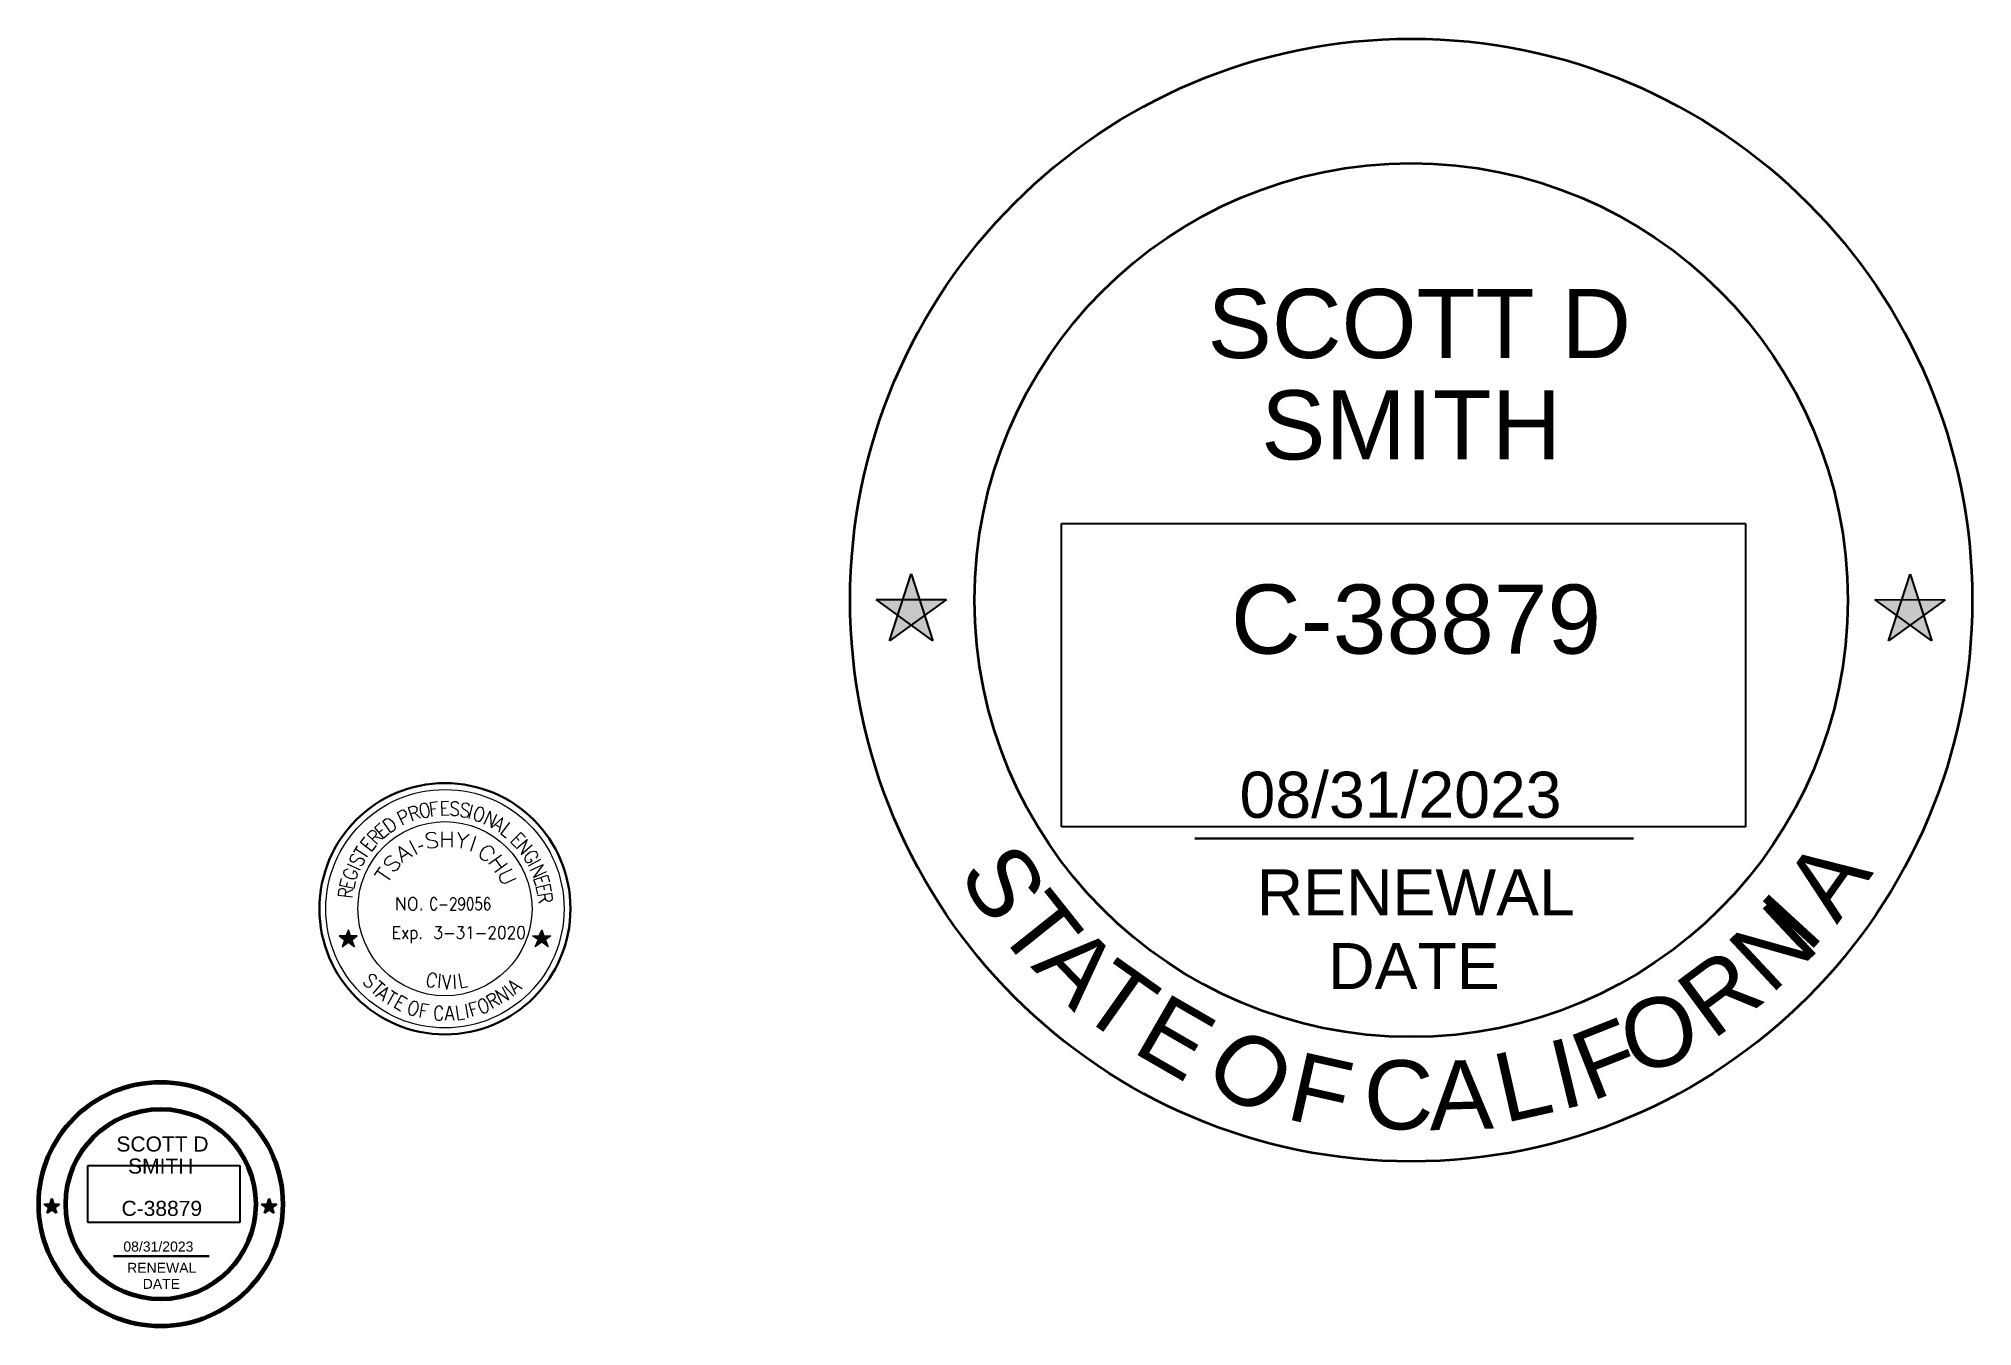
# Model space of a CAD drawing. Header units: inches. Extents: x 77 to 270, y 61 to 189.
import ezdxf

# ---------------------------------------------------------------- set-up
doc = ezdxf.new("R2010")
doc.units = ezdxf.units.IN
doc.header["$MEASUREMENT"] = 0
doc.layers.add('PDF_TB-$Pinon$863$Ave$A-TEXT', color=7, linetype='Continuous')
doc.styles.get("Standard").update_dxf_attribs({"font": 'arial.ttf'})
picture_1 = doc.add_image_def('image1.png', size_in_pixel=(858, 321))
picture_2 = doc.add_image_def('image2.png', size_in_pixel=(221, 98))

# ---------------------------------------------------------------- blocks, each defined once
blk = doc.blocks.new('star')
h = blk.add_hatch(color=256)
h.dxf.hatch_style = 1
h.paths.add_polyline_path([(116.501, 62.57), (116.861, 62.57), (116.681, 63.124)])
h.paths.add_polyline_path([(116.681, 62.016), (116.972, 62.228), (116.861, 62.57), (116.501, 62.57), (116.389, 62.228)])
h.paths.add_polyline_path([(116.501, 62.57), (115.918, 62.57), (116.389, 62.228)])
h.paths.add_polyline_path([(116.389, 62.228), (116.209, 61.673), (116.681, 62.016)])
h.paths.add_polyline_path([(116.681, 62.016), (117.152, 61.673), (116.972, 62.228)])
h.paths.add_polyline_path([(116.972, 62.228), (117.443, 62.57), (116.861, 62.57)])
for p, q in [((116.209, 61.673), (116.681, 63.124)), ((116.681, 63.124), (117.152, 61.673)), ((115.918, 62.57), (117.443, 62.57)), ((117.152, 61.673), (115.918, 62.57)), ((117.443, 62.57), (116.209, 61.673))]:
    blk.add_line(p, q)
blk = doc.blocks.new('a')
at = {"color": 1, "char_height": 15, "attachment_point": 1}
for s, insert, rotation in [('{\\C256;S}', (169, 149), 301.8504), ('{\\C256;A}', (335, 138.52), 54.6588), ('{\\C256;T}', (176.1, 138.51), 308.5602), ('{\\C256;N}', (322.6, 125.5), 43.0781), ('{\\C256;I}', (344.83, 127.77), 227.4846), ('{\\C256;A}', (182.83, 131.24), 313.9392), ('{\\C256;T}', (190.6, 123.2), 324.7462), ('{\\C256;R}', (311.3, 116.81), 36.4598), ('{\\C256;E}', (201.4, 115.5), 330.0103), ('{\\C256;O}', (299, 112.2), 12.6875), ('{\\C256;F}', (288.28, 105.41), 21.5682), ('{\\C256;O}', (218.64, 109.14), 319.6464), ('{\\C256;I}', (283.71, 104.27), 13.6115), ('{\\C256;L}', (271.7, 101.5), 12.6875), ('{\\C256;A}', (258.42, 100.32), 1.6689)]:
    blk.add_mtext_dynamic_manual_height_columns(s, width=30.7327, gutter_width=125, heights=[0], dxfattribs=dict(at, insert=insert, rotation=rotation))
at = {"color": 1, "insert": (244.51, 100.53), "char_height": 15, "attachment_point": 1}
blk.add_mtext_dynamic_manual_height_columns('{\\C256;C}', width=30.7327, gutter_width=125, heights=[0], dxfattribs=at)
blk = doc.blocks.new('1')
at = {"color": 1, "xscale": 0.1018808021228187, "yscale": 0.1018808021228187, "zscale": 0.1018808021228187}
blk.add_blockref('a', (510.973, 81.391), dxfattribs=at)
at = {"color": 1, "insert": (534.459, 91.836), "char_height": 1.5282, "attachment_point": 1, "rotation": 347.3366}
blk.add_mtext_dynamic_manual_height_columns('{\\C256;F}', width=1.52821, gutter_width=12.735, heights=[0], dxfattribs=at)
blk = doc.blocks.new('1111')
at = {"lineweight": 30}
blk.add_line((1001.26, -134.65), (1045.04, -134.65), dxfattribs=at)
at = {"lineweight": 35}
for radius in [56, 43.58]:
    blk.add_circle((1022.86, -110.88), radius, dxfattribs=at)
at = {"xscale": 4.597039828451667, "yscale": 4.597039828451667, "zscale": 4.597039828451667, "rotation": 287.9700872862333}
for p in [(534.95, 309.87), (634.65, 309.85)]:
    blk.add_blockref('star', p, dxfattribs=at)
at = {"color": 1, "xscale": 4.51217474996896, "yscale": 4.51217474996896, "zscale": 4.51217474996896}
blk.add_blockref('1', (-1399.87, -570.25), dxfattribs=at)
at = {"attachment_point": 1}
for s, width, heights, insert, char_height, line_spacing_factor in [('SCOTT D\\P  SMITH', 46.3475, [0], (1002.53, -79.84), 6.896, 0.88), ('RENEWAL\\P    DATE', 31.3954, [17.05], (1007.44, -137.74), 4.597, 0.96)]:
    blk.add_mtext_dynamic_manual_height_columns(s, width=width, gutter_width=4.6, heights=heights, dxfattribs=dict(at, insert=insert, char_height=char_height, line_spacing_factor=line_spacing_factor))
for s, width, insert, char_height in [('C-38879', 41.5896, (1004.87, -109.33), 6.896), ('08/31/2023', 38.1328, (1005.73, -128), 4.597)]:
    blk.add_mtext_dynamic_manual_height_columns(s, width=width, gutter_width=4.6, heights=[0], dxfattribs=dict(at, insert=insert, char_height=char_height))
at = {"color": 7, "true_color": 0xffffff}
image = blk.add_image(picture_2, insert=(987.97, -133.51), size_in_units=(68.26, 30.27), dxfattribs=dict(at, brightness=7, contrast=73))
image.dxf.flags = 15

msp = doc.modelspace()

# ---------------------------------------------------------------- linework, layer by layer
at = {"lineweight": 30}
msp.add_line((84.45, 67.99), (93.98, 67.99), dxfattribs=at)
at = {"lineweight": 60}
for radius in [12.18, 9.48]:
    msp.add_circle((89.15, 73.17), radius, dxfattribs=at)
at = {"layer": 'PDF_TB-$Pinon$863$Ave$A-TEXT', "lineweight": 13}
for points in [[(113.38, 110.99), (112.77, 112.24), (113.2, 112.46), (113.38, 112.49), (113.45, 112.42), (113.57, 112.33), (113.66, 112.15), (113.66, 112.03), (113.63, 111.94), (113.54, 111.81), (113.11, 111.57)], [(114.36, 111.39), (113.87, 112.73), (114.33, 112.88), (114.51, 112.88), (114.57, 112.82), (114.7, 112.73), (114.73, 112.61), (114.73, 112.46), (114.7, 112.36), (114.57, 112.24), (114.12, 112.09)], [(114.48, 112.21), (115.09, 111.66)], [(116.25, 111.84), (116.07, 113.25), (116.77, 113.34)], [(116.16, 112.58), (116.59, 112.64)], [(117.93, 111.97), (117.23, 111.94), (117.2, 113.34), (117.87, 113.37)], [(117.2, 112.67), (117.63, 112.7)], [(118.91, 113.1), (118.82, 113.22), (118.64, 113.31), (118.42, 113.31), (118.27, 113.25), (118.15, 113.13), (118.15, 113.01), (118.18, 112.85), (118.24, 112.79), (118.33, 112.73), (118.67, 112.58), (118.76, 112.49), (118.82, 112.42), (118.85, 112.27), (118.85, 112.09), (118.73, 111.97), (118.57, 111.91), (118.36, 111.91), (118.21, 112), (118.09, 112.12)], [(119.98, 112.88), (119.92, 113.04), (119.77, 113.13), (119.55, 113.16), (119.37, 113.13), (119.25, 113.01), (119.22, 112.88), (119.25, 112.73), (119.31, 112.67), (119.4, 112.58), (119.7, 112.39), (119.8, 112.3), (119.83, 112.24), (119.86, 112.09), (119.83, 111.91), (119.7, 111.78), (119.52, 111.75), (119.31, 111.78), (119.16, 111.88), (119.09, 112.03)], [(120.25, 113.01), (119.89, 111.63)], [(121.45, 111.08), (122.03, 112.36), (122.12, 110.78), (122.7, 112.06)], [(110.79, 109.07), (109.75, 110.04), (110.09, 110.38), (110.24, 110.47), (110.33, 110.44), (110.48, 110.41), (110.58, 110.32), (110.64, 110.17), (110.64, 110.07), (110.58, 109.92), (110.24, 109.59)], [(111.95, 110.13), (111.43, 109.68), (110.51, 110.75), (111.03, 111.2)], [(110.94, 110.23), (111.28, 110.53)], [(116.62, 110.07), (116.47, 110.2), (116.25, 110.23), (115.95, 110.2), (115.74, 110.1), (115.61, 109.92), (115.64, 109.77), (115.74, 109.65), (115.83, 109.59), (115.98, 109.52), (116.41, 109.43), (116.56, 109.4), (116.65, 109.34), (116.74, 109.19), (116.77, 108.97), (116.65, 108.82), (116.44, 108.73), (116.16, 108.67), (115.92, 108.73), (115.77, 108.85)], [(117.2, 110.32), (117.2, 108.79)], [(118.21, 110.32), (118.21, 108.79)], [(118.82, 110.29), (119.25, 109.46), (119.09, 108.67)], [(119.95, 110.04), (119.25, 109.46)], [(122.15, 110.71), (123.25, 111.72), (122.91, 110.29)], [(122.54, 111.05), (123, 110.78)], [(123.95, 111.23), (123.09, 110.1), (123.64, 109.71)], [(124.59, 108.76), (124.1, 109.25), (125.08, 110.26), (125.57, 109.77)], [(108.41, 108.27), (108.8, 108.91)], [(108.59, 108.61), (109.78, 107.84)], [(110.64, 108.94), (110.21, 108.39), (109.08, 109.25), (109.51, 109.8)], [(109.63, 108.85), (109.87, 109.19)], [(110.51, 109.86), (111.31, 109.62)], [(113.29, 107.26), (112.96, 108.85), (114.27, 107.88)], [(113.2, 107.81), (113.81, 108.18)], [(113.99, 109.46), (114.7, 108.09)], [(117.2, 109.59), (118.21, 109.59)], [(120.56, 109.83), (120.07, 108.36)], [(122.36, 108.12), (122.42, 108.3), (122.39, 108.49), (122.33, 108.64), (122.12, 108.85), (121.96, 108.88), (121.75, 108.85), (121.63, 108.79), (121.41, 108.7), (121.17, 108.42), (121.08, 108.21), (121.05, 108.06), (121.05, 107.84), (121.11, 107.69), (121.32, 107.51), (121.51, 107.45), (121.69, 107.48), (121.84, 107.54)], [(124.62, 109.77), (124.93, 109.46)], [(124.65, 108.64), (125.72, 109.55), (125.14, 108.06), (126.21, 109.01)], [(126.64, 107.69), (126.73, 107.81), (126.79, 108), (126.76, 108.12), (126.67, 108.3), (126.54, 108.33), (126.36, 108.36), (126.24, 108.33), (126.03, 108.27), (125.75, 108.06), (125.6, 107.91), (125.54, 107.78), (125.48, 107.63), (125.48, 107.51), (125.6, 107.33), (125.72, 107.26), (125.87, 107.26), (126.03, 107.3), (126.21, 107.42), (126.06, 107.63)], [(107.86, 106.59), (107.74, 106.56), (107.55, 106.5), (107.46, 106.44), (107.4, 106.23), (107.43, 106.1), (107.52, 105.95), (107.64, 105.86), (107.83, 105.74), (108.13, 105.65), (108.35, 105.65), (108.5, 105.65), (108.65, 105.71), (108.74, 105.8), (108.8, 105.98), (108.77, 106.1), (108.68, 106.26), (108.59, 106.35), (108.38, 106.41), (108.32, 106.17)], [(107.77, 107.11), (109.05, 106.53)], [(108.47, 108.06), (108.28, 108.03), (108.16, 107.91), (108.07, 107.72), (108.04, 107.54), (108.13, 107.39), (108.25, 107.33), (108.38, 107.33), (108.47, 107.33), (108.59, 107.39), (108.83, 107.63), (108.96, 107.69), (109.05, 107.69), (109.2, 107.69), (109.35, 107.6), (109.45, 107.45), (109.41, 107.26), (109.32, 107.08), (109.2, 106.96), (109.02, 106.93)], [(110.48, 105.98), (111.06, 106.81)], [(110.79, 106.41), (112.04, 105.55)], [(112.19, 107.88), (111.98, 107.88), (111.77, 107.78), (111.58, 107.57), (111.49, 107.36), (111.49, 107.14), (111.58, 107.05), (111.74, 106.99), (111.86, 106.99), (112.01, 107.05), (112.41, 107.26), (112.56, 107.33), (112.65, 107.33), (112.8, 107.26), (112.99, 107.14), (112.99, 106.93), (112.87, 106.71), (112.68, 106.5), (112.47, 106.41), (112.25, 106.41)], [(123.16, 107.97), (121.9, 107.08)], [(123.74, 107.14), (122.51, 106.26)], [(122.57, 107.54), (123.16, 106.71)], [(124.19, 106.59), (123.22, 106.13), (123.03, 105.98), (122.97, 105.77), (123, 105.55), (123.06, 105.4), (123.25, 105.25), (123.43, 105.19), (123.64, 105.22), (124.62, 105.68)], [(127.06, 107.54), (125.81, 106.9)], [(126.03, 106.44), (127.31, 107.05), (126.36, 105.77), (127.64, 106.35)], [(108.28, 103.78), (106.88, 103.97), (106.94, 104.42), (107, 104.58), (107.09, 104.64), (107.22, 104.67), (107.37, 104.67), (107.49, 104.58), (107.55, 104.52), (107.58, 104.36), (107.52, 103.88)], [(108.56, 105.34), (108.44, 104.67), (107.03, 104.97), (107.19, 105.65)], [(107.58, 104.24), (108.35, 104.55)], [(107.7, 104.82), (107.8, 105.25)], [(126.61, 104.88), (126.39, 105.52), (127.74, 105.98), (127.95, 105.34)], [(126.79, 104.09), (126.61, 104.76), (127.98, 105.1), (128.13, 104.39)], [(127.09, 105.77), (127.22, 105.37)], [(127.34, 104.91), (127.43, 104.52)], [(112.74, 102.5), (112.74, 103.75), (113.51, 102.5), (113.51, 103.75)], [(116.71, 103.45), (116.68, 103.57), (116.59, 103.69), (116.5, 103.75), (116.35, 103.75), (116.25, 103.69), (116.16, 103.57), (116.13, 103.45), (116.07, 103.26), (116.07, 102.96), (116.13, 102.81), (116.16, 102.68), (116.25, 102.56), (116.35, 102.5), (116.5, 102.5), (116.59, 102.56), (116.68, 102.68), (116.71, 102.81)], [(117.02, 103.02), (117.75, 103.02)], [(118.09, 103.45), (118.09, 103.51), (118.15, 103.63), (118.18, 103.69), (118.27, 103.75), (118.42, 103.75), (118.51, 103.69), (118.57, 103.63), (118.61, 103.51), (118.61, 103.39), (118.57, 103.26), (118.48, 103.08), (118.06, 102.5), (118.64, 102.5)], [(119.46, 103.33), (119.4, 103.14), (119.31, 103.02), (119.19, 102.96), (119.16, 102.96), (119.03, 103.02), (118.94, 103.14), (118.91, 103.33), (118.91, 103.39), (118.94, 103.57), (119.03, 103.69), (119.16, 103.75), (119.19, 103.75), (119.31, 103.69), (119.4, 103.57), (119.46, 103.33), (119.46, 103.02), (119.4, 102.75), (119.31, 102.56), (119.19, 102.5), (119.12, 102.5), (118.97, 102.56), (118.94, 102.68)], [(121.08, 103.75), (120.68, 103.75), (120.62, 103.2), (120.68, 103.26), (120.8, 103.33), (120.93, 103.33), (121.05, 103.26), (121.14, 103.14), (121.17, 102.96), (121.17, 102.87), (121.14, 102.68), (121.05, 102.56), (120.93, 102.5), (120.8, 102.5), (120.68, 102.56), (120.62, 102.62), (120.59, 102.75)], [(121.96, 103.57), (121.93, 103.69), (121.81, 103.75), (121.72, 103.75), (121.6, 103.69), (121.51, 103.51), (121.48, 103.2), (121.48, 102.93), (121.51, 102.68), (121.6, 102.56), (121.72, 102.5), (121.75, 102.5), (121.9, 102.56), (121.96, 102.68), (122.03, 102.87), (122.03, 102.93), (121.96, 103.08), (121.9, 103.2), (121.75, 103.26), (121.72, 103.26), (121.6, 103.2), (121.51, 103.08), (121.48, 102.93)], [(126.76, 103.97), (128.16, 104.18), (128.22, 103.69), (128.19, 103.51), (128.13, 103.45), (128.01, 103.39), (127.86, 103.36), (127.74, 103.39), (127.64, 103.45), (127.55, 103.6), (127.49, 104.06)], [(127.55, 103.69), (126.88, 103.2)], [(113.05, 99.63), (112.41, 99.63), (112.41, 100.88), (113.05, 100.88)], [(113.29, 100.49), (113.81, 99.63)], [(113.81, 100.49), (113.29, 99.63)], [(114.15, 100.49), (114.15, 99.2)], [(114.15, 100.3), (114.24, 100.42), (114.33, 100.49), (114.48, 100.49), (114.57, 100.42), (114.67, 100.3), (114.73, 100.12), (114.73, 100), (114.67, 99.81), (114.57, 99.69), (114.48, 99.63), (114.33, 99.63), (114.24, 99.69), (114.15, 99.81)], [(116.59, 100.88), (117.14, 100.88), (116.83, 100.42), (116.99, 100.42), (117.08, 100.36), (117.14, 100.3), (117.17, 100.12), (117.17, 100), (117.14, 99.81), (117.02, 99.69), (116.9, 99.63), (116.74, 99.63), (116.59, 99.69), (116.56, 99.75), (116.5, 99.88)], [(118.82, 100.88), (119.34, 100.88), (119.06, 100.42), (119.19, 100.42), (119.31, 100.36), (119.34, 100.3), (119.4, 100.12), (119.4, 100), (119.34, 99.81), (119.25, 99.69), (119.09, 99.63), (118.97, 99.63), (118.82, 99.69), (118.76, 99.75), (118.73, 99.88)], [(119.83, 100.67), (119.92, 100.73), (120.07, 100.88), (120.07, 99.63)], [(121.93, 100.61), (121.93, 100.67), (121.99, 100.76), (122.03, 100.82), (122.15, 100.88), (122.33, 100.88), (122.42, 100.82), (122.48, 100.76), (122.51, 100.67), (122.51, 100.55), (122.48, 100.42), (122.36, 100.24), (121.9, 99.63), (122.57, 99.63)], [(123.86, 100.61), (123.86, 100.67), (123.92, 100.76), (123.95, 100.82), (124.07, 100.88), (124.25, 100.88), (124.35, 100.82), (124.41, 100.76), (124.44, 100.67), (124.44, 100.55), (124.41, 100.42), (124.28, 100.24), (123.83, 99.63), (124.5, 99.63)], [(112.41, 100.3), (112.8, 100.3)], [(117.51, 100.18), (118.39, 100.18)], [(120.68, 100.18), (121.57, 100.18)], [(110.67, 95.57), (110.7, 95.75), (110.61, 95.91), (110.45, 96.03), (110.27, 96.09), (110.12, 96.06), (110.03, 95.97), (109.96, 95.81), (109.96, 95.75), (109.99, 95.63), (110.15, 95.3), (110.21, 95.17), (110.21, 95.11), (110.15, 94.96), (110.03, 94.81), (109.84, 94.78), (109.69, 94.84), (109.51, 94.99), (109.45, 95.14), (109.45, 95.3)], [(111.25, 95.26), (110.33, 94.2)], [(110.58, 93.92), (111.8, 94.78), (111.28, 93.4)], [(110.97, 95.51), (111.55, 95.02)], [(116.68, 95.75), (116.68, 95.91), (116.62, 96.06), (116.53, 96.15), (116.32, 96.24), (116.19, 96.21), (116.04, 96.09), (115.95, 96), (115.86, 95.81), (115.77, 95.48), (115.74, 95.3), (115.77, 95.14), (115.83, 94.99), (115.89, 94.87), (116.1, 94.81), (116.22, 94.84), (116.38, 94.96), (116.47, 95.05)], [(117.02, 96.15), (116.9, 94.75)], [(117.26, 96.03), (117.72, 94.62), (118.12, 96.03)], [(118.45, 96.06), (118.51, 94.65)], [(118.91, 96.15), (119.16, 94.75), (119.8, 94.87)], [(123.22, 93.19), (122.57, 94.47), (123.89, 93.55), (123.25, 94.81)], [(123.43, 94.96), (124.38, 93.92)], [(124.59, 94.1), (123.95, 95.45), (125.23, 94.68)], [(124.38, 94.56), (124.77, 94.93)], [(111, 94.2), (111.43, 93.89)], [(112.5, 94.32), (111.8, 93.1)], [(112.19, 94.5), (112.83, 94.13)], [(113.08, 92.43), (112.47, 92.79), (113.17, 94.01), (113.78, 93.65)], [(112.83, 93.43), (113.2, 93.22)], [(115.03, 91.78), (115.28, 93.19), (115.95, 93.07)], [(117.29, 92.58), (117.26, 92.7), (117.14, 92.85), (117.05, 92.91), (116.83, 92.91), (116.71, 92.85), (116.59, 92.7), (116.56, 92.58), (116.5, 92.36), (116.5, 92.03), (116.53, 91.84), (116.59, 91.69), (116.71, 91.57), (116.8, 91.51), (117.02, 91.51), (117.14, 91.57), (117.23, 91.69), (117.29, 91.84)], [(117.57, 91.51), (117.96, 92.94), (118.42, 91.54)], [(118.64, 92.94), (118.85, 91.57), (119.49, 91.66)], [(119.58, 93.13), (119.8, 91.75)], [(120.32, 91.88), (119.95, 93.22), (120.62, 93.4)], [(120.1, 92.58), (120.53, 92.7)], [(122.36, 92.7), (121.66, 93.92), (122.09, 94.17), (122.24, 94.2), (122.33, 94.17), (122.45, 94.07), (122.51, 93.95), (122.54, 93.8), (122.51, 93.74), (122.42, 93.59), (121.99, 93.34)], [(122.3, 93.52), (123, 93.07)], [(115.16, 92.52), (115.58, 92.46)], [(117.72, 92), (118.27, 92)]]:
    msp.add_lwpolyline(points, dxfattribs=at)
for points in [[(115.22, 113.1), (115.12, 113.01), (115.06, 112.85), (115.03, 112.73), (115.03, 112.52), (115.12, 112.18), (115.22, 112), (115.31, 111.88), (115.46, 111.78), (115.58, 111.75), (115.77, 111.78), (115.86, 111.88), (115.95, 112.06), (115.95, 112.18), (115.95, 112.39), (115.89, 112.73), (115.77, 112.91), (115.7, 113.04), (115.55, 113.13), (115.43, 113.16)], [(121.05, 112.76), (120.93, 112.73), (120.77, 112.64), (120.68, 112.52), (120.59, 112.36), (120.47, 112.03), (120.47, 111.81), (120.47, 111.69), (120.53, 111.51), (120.62, 111.42), (120.83, 111.36), (120.96, 111.39), (121.11, 111.48), (121.2, 111.6), (121.29, 111.78), (121.41, 112.09), (121.41, 112.3), (121.38, 112.46), (121.32, 112.61), (121.26, 112.7)], [(112.13, 110.23), (111.31, 111.39), (111.61, 111.6), (111.8, 111.63), (111.95, 111.6), (112.07, 111.51), (112.25, 111.39), (112.44, 111.11), (112.5, 110.93), (112.56, 110.78), (112.53, 110.59), (112.44, 110.44)], [(114.21, 103.75), (114.09, 103.69), (113.99, 103.57), (113.93, 103.45), (113.87, 103.26), (113.87, 102.96), (113.93, 102.81), (113.99, 102.68), (114.09, 102.56), (114.21, 102.5), (114.42, 102.5), (114.51, 102.56), (114.64, 102.68), (114.7, 102.81), (114.73, 102.96), (114.73, 103.26), (114.7, 103.45), (114.64, 103.57), (114.51, 103.69), (114.42, 103.75)], [(115.19, 102.62), (115.12, 102.56), (115.19, 102.5), (115.22, 102.56)], [(120.01, 103.75), (119.86, 103.69), (119.8, 103.51), (119.74, 103.2), (119.74, 103.02), (119.8, 102.75), (119.86, 102.56), (120.01, 102.5), (120.07, 102.5), (120.19, 102.56), (120.28, 102.75), (120.35, 103.02), (120.35, 103.2), (120.28, 103.51), (120.19, 103.69), (120.07, 103.75)], [(107.49, 99.54), (107.25, 98.84), (107.89, 99.3), (108.5, 98.84), (108.25, 99.54), (108.77, 99.94), (108.1, 99.94), (107.89, 100.55), (107.64, 99.94), (106.97, 99.94)], [(123.16, 100.88), (123, 100.82), (122.91, 100.67), (122.85, 100.36), (122.85, 100.18), (122.91, 99.88), (123, 99.69), (123.16, 99.63), (123.25, 99.63), (123.4, 99.69), (123.49, 99.88), (123.52, 100.18), (123.52, 100.36), (123.49, 100.67), (123.4, 100.82), (123.25, 100.88)], [(125.08, 100.88), (124.93, 100.82), (124.83, 100.67), (124.77, 100.36), (124.77, 100.18), (124.83, 99.88), (124.93, 99.69), (125.08, 99.63), (125.17, 99.63), (125.32, 99.69), (125.41, 99.88), (125.45, 100.18), (125.45, 100.36), (125.41, 100.67), (125.32, 100.82), (125.17, 100.88)], [(127.55, 99.54), (127.83, 98.84), (127.19, 99.3), (126.54, 98.84), (126.82, 99.54), (126.27, 99.94), (126.94, 99.94), (127.19, 100.55), (127.4, 99.94), (128.1, 99.94)], [(115.09, 99.75), (115.06, 99.69), (115.09, 99.63), (115.16, 99.69)], [(114.51, 93.4), (114.39, 93.37), (114.24, 93.28), (114.15, 93.19), (114.03, 93.01), (113.9, 92.7), (113.9, 92.49), (113.9, 92.33), (113.96, 92.18), (114.03, 92.09), (114.24, 92), (114.36, 92.03), (114.51, 92.12), (114.61, 92.24), (114.73, 92.39), (114.85, 92.73), (114.85, 92.91), (114.85, 93.07), (114.79, 93.22), (114.73, 93.34)], [(121.02, 93.55), (120.93, 93.46), (120.86, 93.31), (120.86, 93.16), (120.9, 92.94), (121.02, 92.64), (121.14, 92.46), (121.23, 92.36), (121.38, 92.27), (121.51, 92.24), (121.69, 92.3), (121.78, 92.43), (121.84, 92.58), (121.84, 92.73), (121.81, 92.91), (121.69, 93.25), (121.57, 93.4), (121.48, 93.52), (121.32, 93.62), (121.2, 93.65)]]:
    msp.add_lwpolyline(points, close=True, dxfattribs=at)
at = {"layer": 'PDF_TB-$Pinon$863$Ave$A-TEXT', "lineweight": 30}
msp.add_circle((117.52, 102.64), 12.53, dxfattribs=at)
at = {"layer": 'PDF_TB-$Pinon$863$Ave$A-TEXT', "lineweight": 13}
for radius in [11.89, 8.69]:
    msp.add_circle((117.52, 102.64), radius, dxfattribs=at)
at = {"layer": 'PDF_TB-$Pinon$863$Ave$A-TEXT', "transparency": 33554559}
for points in [[(114.85, 108.85), (114.88, 108.73), (115.31, 109.01)], [(114.88, 108.73), (115.31, 109.01), (115.37, 108.88)], [(107.89, 100.55), (107.64, 99.94), (108.1, 99.94)], [(127.19, 100.55), (126.94, 99.94), (127.4, 99.94)], [(107.49, 99.54), (108.25, 99.54), (106.97, 99.94)], [(108.25, 99.54), (106.97, 99.94), (108.77, 99.94)], [(107.4, 99.3), (107.89, 99.3), (107.25, 98.84)], [(107.4, 99.3), (108.35, 99.3), (107.49, 99.54)], [(108.35, 99.3), (107.49, 99.54), (108.25, 99.54)], [(107.89, 99.3), (108.35, 99.3), (108.5, 98.84)], [(126.82, 99.54), (127.55, 99.54), (126.27, 99.94)], [(127.55, 99.54), (126.27, 99.94), (128.1, 99.94)], [(126.73, 99.3), (127.19, 99.3), (126.54, 98.84)], [(126.73, 99.3), (127.64, 99.3), (126.82, 99.54)], [(127.64, 99.3), (126.82, 99.54), (127.55, 99.54)], [(127.19, 99.3), (127.64, 99.3), (127.83, 98.84)]]:
    msp.add_solid(points, dxfattribs=at)

# ---------------------------------------------------------------- block references
at = {"color": 1}
msp.add_blockref('1111', (-808.9, 244.31), dxfattribs=at)
at = {"rotation": 287.9700872862333}
for p in [(-16.99, 164.69), (4.7, 164.69)]:
    msp.add_blockref('star', p, dxfattribs=at)

# ---------------------------------------------------------------- texts
at = {"attachment_point": 1}
for s, width, heights, insert, char_height, line_spacing_factor in [('SCOTT D\\P  SMITH', 10.082, [0], (84.73, 79.92), 1.5, 0.88), ('RENEWAL\\P    DATE', 6.8295, [3.71], (85.8, 67.32), 1, 0.96)]:
    msp.add_mtext_dynamic_manual_height_columns(s, width=width, gutter_width=1, heights=heights, dxfattribs=dict(at, insert=insert, char_height=char_height, line_spacing_factor=line_spacing_factor))
for s, width, insert, char_height in [('C-38879', 9.047, (85.24, 73.5), 1.5), ('08/31/2023', 8.2951, (85.42, 69.44), 1)]:
    msp.add_mtext_dynamic_manual_height_columns(s, width=width, gutter_width=1, heights=[0], dxfattribs=dict(at, insert=insert, char_height=char_height))

# ---------------------------------------------------------------- pictures from other files: only their frames are drawn
image = msp.add_image(picture_1, insert=(81.88, 71.34), size_in_units=(15.17, 5.68))
image.dxf.flags = 15

doc.saveas('drawing.dxf')
